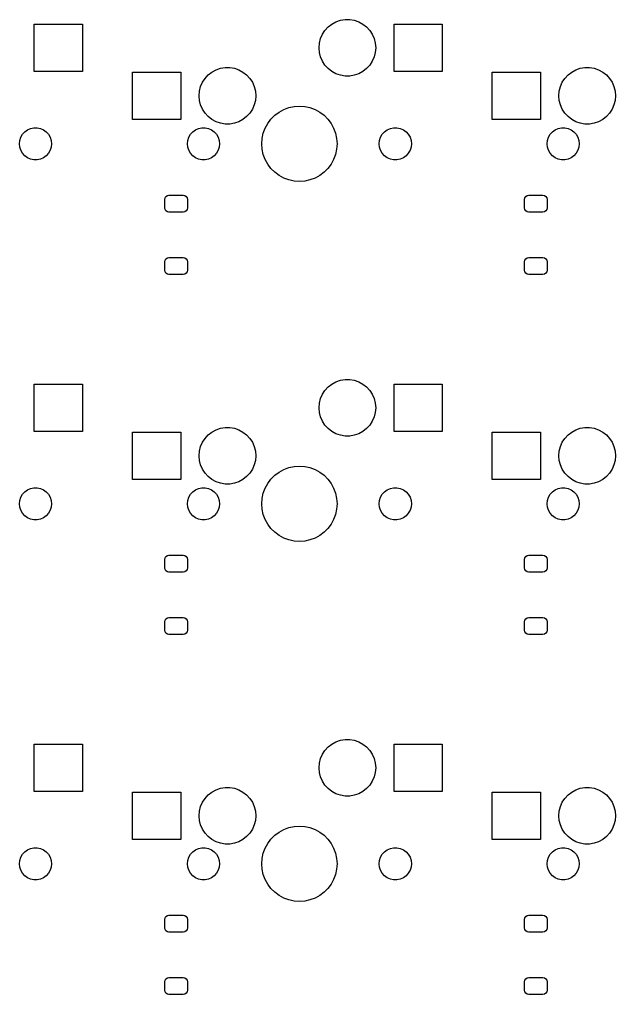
# Model space of a CAD drawing. Extents: x 30 to 256, y -134 to -28.
# Drawn here: x 129.2 to 160.8, y -79.5 to -28 of the extents above; entities that cross this region are included whole.
import ezdxf

# ---------------------------------------------------------------- set-up
doc = ezdxf.new("R2010")
doc.units = 0
doc.layers.add('BLACK', color=7, linetype='CONTINUOUS')

msp = doc.modelspace()

# ---------------------------------------------------------------- linework, layer by layer
at = {"layer": 'BLACK', "linetype": 'CONTINUOUS'}
for p, q in [((130.028, -30.695), (130.028, -28.195)), ((130.028, -28.195), (132.577, -28.195)), ((132.577, -28.195), (132.577, -30.695)), ((145.419, -28.5237), (145.587, -28.3414)), ((145.587, -28.3414), (145.782, -28.1892)), ((145.782, -28.1892), (146, -28.0713)), ((146, -28.0713), (146.234, -27.9909)), ((146.234, -27.9909), (146.479, -27.9501)), ((146.479, -27.9501), (146.726, -27.9501)), ((146.726, -27.9501), (146.971, -27.9909)), ((146.971, -27.9909), (147.205, -28.0713)), ((147.205, -28.0713), (147.423, -28.1892)), ((147.423, -28.1892), (147.618, -28.3414)), ((147.618, -28.3414), (147.786, -28.5237)), ((149.077, -30.695), (149.077, -28.195)), ((149.077, -28.195), (151.627, -28.195)), ((151.627, -28.195), (151.627, -30.695)), ((145.184, -28.958), (145.283, -28.7311)), ((145.283, -28.7311), (145.419, -28.5237)), ((147.786, -28.5237), (147.922, -28.7311)), ((147.922, -28.7311), (148.021, -28.958)), ((145.102, -29.445), (145.123, -29.1981)), ((145.123, -29.1981), (145.184, -28.958)), ((148.021, -28.958), (148.082, -29.1981)), ((148.082, -29.1981), (148.102, -29.445)), ((145.123, -29.6919), (145.102, -29.445)), ((145.184, -29.932), (145.123, -29.6919)), ((148.082, -29.6919), (148.021, -29.932)), ((148.102, -29.445), (148.082, -29.6919)), ((145.283, -30.1589), (145.184, -29.932)), ((145.419, -30.3663), (145.283, -30.1589)), ((145.587, -30.5486), (145.419, -30.3663)), ((147.786, -30.3663), (147.618, -30.5486)), ((147.922, -30.1589), (147.786, -30.3663)), ((148.021, -29.932), (147.922, -30.1589)), ((132.577, -30.695), (130.028, -30.695)), ((135.227, -33.235), (135.227, -30.735)), ((135.227, -30.735), (137.778, -30.735)), ((137.778, -30.735), (137.778, -33.235)), ((139.069, -31.0637), (139.237, -30.8814)), ((139.237, -30.8814), (139.432, -30.7292)), ((139.432, -30.7292), (139.65, -30.6113)), ((139.65, -30.6113), (139.884, -30.5309)), ((139.884, -30.5309), (140.129, -30.4901)), ((140.129, -30.4901), (140.376, -30.4901)), ((140.376, -30.4901), (140.621, -30.5309)), ((140.621, -30.5309), (140.855, -30.6113)), ((140.855, -30.6113), (141.073, -30.7292)), ((141.073, -30.7292), (141.268, -30.8814)), ((141.268, -30.8814), (141.436, -31.0637)), ((145.782, -30.7007), (145.587, -30.5486)), ((146, -30.8187), (145.782, -30.7007)), ((146.234, -30.8991), (146, -30.8187)), ((146.479, -30.9399), (146.234, -30.8991)), ((146.726, -30.9399), (146.479, -30.9399)), ((146.971, -30.8991), (146.726, -30.9399)), ((147.205, -30.8187), (146.971, -30.8991)), ((147.423, -30.7007), (147.205, -30.8187)), ((147.618, -30.5486), (147.423, -30.7007)), ((151.627, -30.695), (149.077, -30.695)), ((154.278, -33.235), (154.278, -30.735)), ((154.278, -30.735), (156.827, -30.735)), ((156.827, -30.735), (156.827, -33.235)), ((158.119, -31.0637), (158.287, -30.8814)), ((158.287, -30.8814), (158.482, -30.7292)), ((158.482, -30.7292), (158.7, -30.6113)), ((158.7, -30.6113), (158.934, -30.5309)), ((158.934, -30.5309), (159.179, -30.4901)), ((159.179, -30.4901), (159.426, -30.4901)), ((159.426, -30.4901), (159.671, -30.5309)), ((159.671, -30.5309), (159.905, -30.6113)), ((159.905, -30.6113), (160.123, -30.7292)), ((160.123, -30.7292), (160.318, -30.8814)), ((160.318, -30.8814), (160.486, -31.0637)), ((138.834, -31.498), (138.933, -31.2711)), ((138.933, -31.2711), (139.069, -31.0637)), ((141.436, -31.0637), (141.572, -31.2711)), ((141.572, -31.2711), (141.671, -31.498)), ((157.884, -31.498), (157.983, -31.2711)), ((157.983, -31.2711), (158.119, -31.0637)), ((160.486, -31.0637), (160.622, -31.2711)), ((160.622, -31.2711), (160.721, -31.498)), ((138.752, -31.985), (138.773, -31.7381)), ((138.773, -32.2319), (138.752, -31.985)), ((138.773, -31.7381), (138.834, -31.498)), ((141.671, -31.498), (141.732, -31.7381)), ((141.732, -31.7381), (141.752, -31.985)), ((141.752, -31.985), (141.732, -32.2319)), ((157.802, -31.985), (157.823, -31.7381)), ((157.823, -32.2319), (157.802, -31.985)), ((157.823, -31.7381), (157.884, -31.498)), ((160.721, -31.498), (160.782, -31.7381)), ((160.782, -31.7381), (160.802, -31.985)), ((160.802, -31.985), (160.782, -32.2319)), ((138.834, -32.472), (138.773, -32.2319)), ((138.933, -32.6989), (138.834, -32.472)), ((141.671, -32.472), (141.572, -32.6989)), ((141.732, -32.2319), (141.671, -32.472)), ((157.884, -32.472), (157.823, -32.2319)), ((157.983, -32.6989), (157.884, -32.472)), ((160.721, -32.472), (160.622, -32.6989)), ((160.782, -32.2319), (160.721, -32.472)), ((139.069, -32.9063), (138.933, -32.6989)), ((139.237, -33.0886), (139.069, -32.9063)), ((141.436, -32.9063), (141.268, -33.0886)), ((141.572, -32.6989), (141.436, -32.9063)), ((142.556, -33.2193), (142.757, -33.0181)), ((142.757, -33.0181), (142.985, -32.8476)), ((142.985, -32.8476), (143.234, -32.7113)), ((143.234, -32.7113), (143.501, -32.6119)), ((143.501, -32.6119), (143.779, -32.5514)), ((143.779, -32.5514), (144.062, -32.5311)), ((144.062, -32.5311), (144.346, -32.5514)), ((144.346, -32.5514), (144.624, -32.6119)), ((144.624, -32.6119), (144.891, -32.7113)), ((144.891, -32.7113), (145.14, -32.8476)), ((145.14, -32.8476), (145.368, -33.0181)), ((145.368, -33.0181), (145.569, -33.2193)), ((158.119, -32.9063), (157.983, -32.6989)), ((158.287, -33.0886), (158.119, -32.9063)), ((160.486, -32.9063), (160.318, -33.0886)), ((160.622, -32.6989), (160.486, -32.9063)), ((137.778, -33.235), (135.227, -33.235)), ((139.432, -33.2407), (139.237, -33.0886)), ((139.65, -33.3587), (139.432, -33.2407)), ((139.884, -33.4391), (139.65, -33.3587)), ((140.129, -33.4799), (139.884, -33.4391)), ((140.376, -33.4799), (140.129, -33.4799)), ((140.621, -33.4391), (140.376, -33.4799)), ((140.855, -33.3587), (140.621, -33.4391)), ((141.073, -33.2407), (140.855, -33.3587)), ((141.268, -33.0886), (141.073, -33.2407)), ((142.249, -33.6967), (142.385, -33.447)), ((142.385, -33.447), (142.556, -33.2193)), ((145.569, -33.2193), (145.74, -33.447)), ((145.74, -33.447), (145.876, -33.6967)), ((156.827, -33.235), (154.278, -33.235)), ((158.482, -33.2407), (158.287, -33.0886)), ((158.7, -33.3587), (158.482, -33.2407)), ((158.934, -33.4391), (158.7, -33.3587)), ((159.179, -33.4799), (158.934, -33.4391)), ((159.426, -33.4799), (159.179, -33.4799)), ((159.671, -33.4391), (159.426, -33.4799)), ((159.905, -33.3587), (159.671, -33.4391)), ((160.123, -33.2407), (159.905, -33.3587)), ((160.318, -33.0886), (160.123, -33.2407)), ((129.315, -34.1789), (129.404, -34.0249)), ((129.404, -34.0249), (129.523, -33.8927)), ((129.523, -33.8927), (129.667, -33.7881)), ((129.667, -33.7881), (129.83, -33.7157)), ((129.83, -33.7157), (130.004, -33.6788)), ((130.004, -33.6788), (130.181, -33.6788)), ((130.181, -33.6788), (130.355, -33.7157)), ((130.355, -33.7157), (130.518, -33.7881)), ((130.518, -33.7881), (130.662, -33.8927)), ((130.662, -33.8927), (130.781, -34.0249)), ((130.781, -34.0249), (130.87, -34.1789)), ((138.205, -34.1789), (138.294, -34.0249)), ((138.294, -34.0249), (138.413, -33.8927)), ((138.413, -33.8927), (138.557, -33.7881)), ((138.557, -33.7881), (138.72, -33.7157)), ((138.72, -33.7157), (138.894, -33.6788)), ((138.894, -33.6788), (139.071, -33.6788)), ((139.071, -33.6788), (139.245, -33.7157)), ((139.245, -33.7157), (139.408, -33.7881)), ((139.408, -33.7881), (139.552, -33.8927)), ((139.552, -33.8927), (139.671, -34.0249)), ((139.671, -34.0249), (139.76, -34.1789)), ((142.089, -34.2412), (142.149, -33.9633)), ((142.149, -33.9633), (142.249, -33.6967)), ((145.876, -33.6967), (145.976, -33.9633)), ((145.976, -33.9633), (146.036, -34.2412)), ((148.365, -34.1789), (148.454, -34.0249)), ((148.454, -34.0249), (148.573, -33.8927)), ((148.573, -33.8927), (148.717, -33.7881)), ((148.717, -33.7881), (148.88, -33.7157)), ((148.88, -33.7157), (149.054, -33.6788)), ((149.054, -33.6788), (149.231, -33.6788)), ((149.231, -33.6788), (149.405, -33.7157)), ((149.405, -33.7157), (149.568, -33.7881)), ((149.568, -33.7881), (149.712, -33.8927)), ((149.712, -33.8927), (149.831, -34.0249)), ((149.831, -34.0249), (149.92, -34.1789)), ((157.255, -34.1789), (157.344, -34.0249)), ((157.344, -34.0249), (157.463, -33.8927)), ((157.463, -33.8927), (157.607, -33.7881)), ((157.607, -33.7881), (157.77, -33.7157)), ((157.77, -33.7157), (157.944, -33.6788)), ((157.944, -33.6788), (158.121, -33.6788)), ((158.121, -33.6788), (158.295, -33.7157)), ((158.295, -33.7157), (158.458, -33.7881)), ((158.458, -33.7881), (158.602, -33.8927)), ((158.602, -33.8927), (158.721, -34.0249)), ((158.721, -34.0249), (158.81, -34.1789)), ((129.242, -34.525), (129.26, -34.3481)), ((129.26, -34.7019), (129.242, -34.525)), ((129.26, -34.3481), (129.315, -34.1789)), ((130.87, -34.1789), (130.925, -34.3481)), ((130.925, -34.3481), (130.943, -34.525)), ((130.943, -34.525), (130.925, -34.7019)), ((138.132, -34.525), (138.15, -34.3481)), ((138.15, -34.7019), (138.132, -34.525)), ((138.15, -34.3481), (138.205, -34.1789)), ((139.76, -34.1789), (139.815, -34.3481)), ((139.815, -34.3481), (139.833, -34.525)), ((139.833, -34.525), (139.815, -34.7019)), ((142.069, -34.525), (142.089, -34.2412)), ((142.089, -34.8088), (142.069, -34.525)), ((146.036, -34.2412), (146.056, -34.525)), ((146.056, -34.525), (146.036, -34.8088)), ((148.292, -34.525), (148.31, -34.3481)), ((148.31, -34.7019), (148.292, -34.525)), ((148.31, -34.3481), (148.365, -34.1789)), ((149.92, -34.1789), (149.975, -34.3481)), ((149.975, -34.3481), (149.993, -34.525)), ((149.993, -34.525), (149.975, -34.7019)), ((157.182, -34.525), (157.2, -34.3481)), ((157.2, -34.7019), (157.182, -34.525)), ((157.2, -34.3481), (157.255, -34.1789)), ((158.81, -34.1789), (158.865, -34.3481)), ((158.865, -34.3481), (158.883, -34.525)), ((158.883, -34.525), (158.865, -34.7019)), ((129.315, -34.8711), (129.26, -34.7019)), ((129.404, -35.0251), (129.315, -34.8711)), ((129.523, -35.1573), (129.404, -35.0251)), ((130.781, -35.0251), (130.662, -35.1573)), ((130.87, -34.8711), (130.781, -35.0251)), ((130.925, -34.7019), (130.87, -34.8711)), ((138.205, -34.8711), (138.15, -34.7019)), ((138.294, -35.0251), (138.205, -34.8711)), ((138.413, -35.1573), (138.294, -35.0251)), ((139.671, -35.0251), (139.552, -35.1573)), ((139.76, -34.8711), (139.671, -35.0251)), ((139.815, -34.7019), (139.76, -34.8711)), ((142.149, -35.0867), (142.089, -34.8088)), ((146.036, -34.8088), (145.976, -35.0867)), ((148.365, -34.8711), (148.31, -34.7019)), ((148.454, -35.0251), (148.365, -34.8711)), ((148.573, -35.1573), (148.454, -35.0251)), ((149.831, -35.0251), (149.712, -35.1573)), ((149.92, -34.8711), (149.831, -35.0251)), ((149.975, -34.7019), (149.92, -34.8711)), ((157.255, -34.8711), (157.2, -34.7019)), ((157.344, -35.0251), (157.255, -34.8711)), ((157.463, -35.1573), (157.344, -35.0251)), ((158.721, -35.0251), (158.602, -35.1573)), ((158.81, -34.8711), (158.721, -35.0251)), ((158.865, -34.7019), (158.81, -34.8711)), ((129.667, -35.2619), (129.523, -35.1573)), ((129.83, -35.3343), (129.667, -35.2619)), ((130.004, -35.3712), (129.83, -35.3343)), ((130.181, -35.3712), (130.004, -35.3712)), ((130.355, -35.3343), (130.181, -35.3712)), ((130.518, -35.2619), (130.355, -35.3343)), ((130.662, -35.1573), (130.518, -35.2619)), ((138.557, -35.2619), (138.413, -35.1573)), ((138.72, -35.3343), (138.557, -35.2619)), ((138.894, -35.3712), (138.72, -35.3343)), ((139.071, -35.3712), (138.894, -35.3712)), ((139.245, -35.3343), (139.071, -35.3712)), ((139.408, -35.2619), (139.245, -35.3343)), ((139.552, -35.1573), (139.408, -35.2619)), ((142.249, -35.3533), (142.149, -35.0867)), ((142.385, -35.603), (142.249, -35.3533)), ((145.876, -35.3533), (145.74, -35.603)), ((145.976, -35.0867), (145.876, -35.3533)), ((148.717, -35.2619), (148.573, -35.1573)), ((148.88, -35.3343), (148.717, -35.2619)), ((149.054, -35.3712), (148.88, -35.3343)), ((149.231, -35.3712), (149.054, -35.3712)), ((149.405, -35.3343), (149.231, -35.3712)), ((149.568, -35.2619), (149.405, -35.3343)), ((149.712, -35.1573), (149.568, -35.2619)), ((157.607, -35.2619), (157.463, -35.1573)), ((157.77, -35.3343), (157.607, -35.2619)), ((157.944, -35.3712), (157.77, -35.3343)), ((158.121, -35.3712), (157.944, -35.3712)), ((158.295, -35.3343), (158.121, -35.3712)), ((158.458, -35.2619), (158.295, -35.3343)), ((158.602, -35.1573), (158.458, -35.2619)), ((142.556, -35.8307), (142.385, -35.603)), ((142.757, -36.0319), (142.556, -35.8307)), ((142.985, -36.2024), (142.757, -36.0319)), ((145.368, -36.0319), (145.14, -36.2024)), ((145.569, -35.8307), (145.368, -36.0319)), ((145.74, -35.603), (145.569, -35.8307)), ((143.234, -36.3387), (142.985, -36.2024)), ((143.501, -36.4381), (143.234, -36.3387)), ((143.779, -36.4986), (143.501, -36.4381)), ((144.062, -36.5189), (143.779, -36.4986)), ((144.346, -36.4986), (144.062, -36.5189)), ((144.624, -36.4381), (144.346, -36.4986)), ((144.891, -36.3387), (144.624, -36.4381)), ((145.14, -36.2024), (144.891, -36.3387)), ((136.933, -37.4675), (136.95, -37.3814)), ((136.933, -37.9175), (136.933, -37.4675)), ((136.95, -37.3814), (136.998, -37.3084)), ((136.998, -37.3084), (137.071, -37.2596)), ((137.071, -37.2596), (137.157, -37.2425)), ((137.157, -37.2425), (137.907, -37.2425)), ((137.907, -37.2425), (137.994, -37.2596)), ((137.994, -37.2596), (138.067, -37.3084)), ((138.067, -37.3084), (138.115, -37.3814)), ((138.115, -37.3814), (138.132, -37.4675)), ((138.132, -37.4675), (138.132, -37.9175)), ((155.982, -37.4675), (156, -37.3814)), ((155.982, -37.9175), (155.982, -37.4675)), ((156, -37.3814), (156.048, -37.3084)), ((156.048, -37.3084), (156.121, -37.2596)), ((156.121, -37.2596), (156.207, -37.2425)), ((156.207, -37.2425), (156.957, -37.2425)), ((156.957, -37.2425), (157.044, -37.2596)), ((157.044, -37.2596), (157.117, -37.3084)), ((157.117, -37.3084), (157.165, -37.3814)), ((157.165, -37.3814), (157.183, -37.4675)), ((157.183, -37.4675), (157.183, -37.9175)), ((136.95, -38.0036), (136.933, -37.9175)), ((136.998, -38.0766), (136.95, -38.0036)), ((137.071, -38.1254), (136.998, -38.0766)), ((137.157, -38.1425), (137.071, -38.1254)), ((137.907, -38.1425), (137.157, -38.1425)), ((137.994, -38.1254), (137.907, -38.1425)), ((138.067, -38.0766), (137.994, -38.1254)), ((138.115, -38.0036), (138.067, -38.0766)), ((138.132, -37.9175), (138.115, -38.0036)), ((156, -38.0036), (155.982, -37.9175)), ((156.048, -38.0766), (156, -38.0036)), ((156.121, -38.1254), (156.048, -38.0766)), ((156.207, -38.1425), (156.121, -38.1254)), ((156.957, -38.1425), (156.207, -38.1425)), ((157.044, -38.1254), (156.957, -38.1425)), ((157.117, -38.0766), (157.044, -38.1254)), ((157.165, -38.0036), (157.117, -38.0766)), ((157.183, -37.9175), (157.165, -38.0036)), ((136.933, -40.7675), (136.95, -40.6814)), ((136.95, -40.6814), (136.998, -40.6084)), ((136.998, -40.6084), (137.071, -40.5596)), ((137.071, -40.5596), (137.157, -40.5425)), ((137.157, -40.5425), (137.907, -40.5425)), ((137.907, -40.5425), (137.994, -40.5596)), ((137.994, -40.5596), (138.067, -40.6084)), ((138.067, -40.6084), (138.115, -40.6814)), ((138.115, -40.6814), (138.132, -40.7675)), ((155.982, -40.7675), (156, -40.6814)), ((156, -40.6814), (156.048, -40.6084)), ((156.048, -40.6084), (156.121, -40.5596)), ((156.121, -40.5596), (156.207, -40.5425)), ((156.207, -40.5425), (156.957, -40.5425)), ((156.957, -40.5425), (157.044, -40.5596)), ((157.044, -40.5596), (157.117, -40.6084)), ((157.117, -40.6084), (157.165, -40.6814)), ((157.165, -40.6814), (157.183, -40.7675)), ((136.933, -41.2175), (136.933, -40.7675)), ((136.95, -41.3036), (136.933, -41.2175)), ((138.132, -41.2175), (138.115, -41.3036)), ((138.132, -40.7675), (138.132, -41.2175)), ((155.982, -41.2175), (155.982, -40.7675)), ((156, -41.3036), (155.982, -41.2175)), ((157.183, -41.2175), (157.165, -41.3036)), ((157.183, -40.7675), (157.183, -41.2175)), ((136.998, -41.3766), (136.95, -41.3036)), ((137.071, -41.4254), (136.998, -41.3766)), ((137.157, -41.4425), (137.071, -41.4254)), ((137.907, -41.4425), (137.157, -41.4425)), ((137.994, -41.4254), (137.907, -41.4425)), ((138.067, -41.3766), (137.994, -41.4254)), ((138.115, -41.3036), (138.067, -41.3766)), ((156.048, -41.3766), (156, -41.3036)), ((156.121, -41.4254), (156.048, -41.3766)), ((156.207, -41.4425), (156.121, -41.4254)), ((156.957, -41.4425), (156.207, -41.4425)), ((157.044, -41.4254), (156.957, -41.4425)), ((157.117, -41.3766), (157.044, -41.4254)), ((157.165, -41.3036), (157.117, -41.3766)), ((130.028, -49.745), (130.028, -47.245)), ((130.028, -47.245), (132.577, -47.245)), ((132.577, -47.245), (132.577, -49.745)), ((145.419, -47.5737), (145.587, -47.3914)), ((145.587, -47.3914), (145.782, -47.2392)), ((145.782, -47.2392), (146, -47.1213)), ((146, -47.1213), (146.234, -47.0409)), ((146.234, -47.0409), (146.479, -47.0001)), ((146.479, -47.0001), (146.726, -47.0001)), ((146.726, -47.0001), (146.971, -47.0409)), ((146.971, -47.0409), (147.205, -47.1213)), ((147.205, -47.1213), (147.423, -47.2392)), ((147.423, -47.2392), (147.618, -47.3914)), ((147.618, -47.3914), (147.786, -47.5737)), ((149.077, -49.745), (149.077, -47.245)), ((149.077, -47.245), (151.627, -47.245)), ((151.627, -47.245), (151.627, -49.745)), ((145.184, -48.008), (145.283, -47.7811)), ((145.283, -47.7811), (145.419, -47.5737)), ((147.786, -47.5737), (147.922, -47.7811)), ((147.922, -47.7811), (148.021, -48.008)), ((145.102, -48.495), (145.123, -48.2481)), ((145.123, -48.7419), (145.102, -48.495)), ((145.123, -48.2481), (145.184, -48.008)), ((148.021, -48.008), (148.082, -48.2481)), ((148.082, -48.2481), (148.102, -48.495)), ((148.102, -48.495), (148.082, -48.7419)), ((145.184, -48.982), (145.123, -48.7419)), ((145.283, -49.2089), (145.184, -48.982)), ((148.021, -48.982), (147.922, -49.2089)), ((148.082, -48.7419), (148.021, -48.982)), ((145.419, -49.4163), (145.283, -49.2089)), ((145.587, -49.5986), (145.419, -49.4163)), ((147.786, -49.4163), (147.618, -49.5986)), ((147.922, -49.2089), (147.786, -49.4163)), ((132.577, -49.745), (130.028, -49.745)), ((135.227, -52.285), (135.227, -49.785)), ((135.227, -49.785), (137.778, -49.785)), ((137.778, -49.785), (137.778, -52.285)), ((139.069, -50.1137), (139.237, -49.9314)), ((139.237, -49.9314), (139.432, -49.7792)), ((139.432, -49.7792), (139.65, -49.6613)), ((139.65, -49.6613), (139.884, -49.5809)), ((139.884, -49.5809), (140.129, -49.5401)), ((140.129, -49.5401), (140.376, -49.5401)), ((140.376, -49.5401), (140.621, -49.5809)), ((140.621, -49.5809), (140.855, -49.6613)), ((140.855, -49.6613), (141.073, -49.7792)), ((141.073, -49.7792), (141.268, -49.9314)), ((141.268, -49.9314), (141.436, -50.1137)), ((145.782, -49.7507), (145.587, -49.5986)), ((146, -49.8687), (145.782, -49.7507)), ((146.234, -49.9491), (146, -49.8687)), ((146.479, -49.9899), (146.234, -49.9491)), ((146.726, -49.9899), (146.479, -49.9899)), ((146.971, -49.9491), (146.726, -49.9899)), ((147.205, -49.8687), (146.971, -49.9491)), ((147.423, -49.7507), (147.205, -49.8687)), ((147.618, -49.5986), (147.423, -49.7507)), ((151.627, -49.745), (149.077, -49.745)), ((154.278, -52.285), (154.278, -49.785)), ((154.278, -49.785), (156.827, -49.785)), ((156.827, -49.785), (156.827, -52.285)), ((158.119, -50.1137), (158.287, -49.9314)), ((158.287, -49.9314), (158.482, -49.7792)), ((158.482, -49.7792), (158.7, -49.6613)), ((158.7, -49.6613), (158.934, -49.5809)), ((158.934, -49.5809), (159.179, -49.5401)), ((159.179, -49.5401), (159.426, -49.5401)), ((159.426, -49.5401), (159.671, -49.5809)), ((159.671, -49.5809), (159.905, -49.6613)), ((159.905, -49.6613), (160.123, -49.7792)), ((160.123, -49.7792), (160.318, -49.9314)), ((160.318, -49.9314), (160.486, -50.1137)), ((138.773, -50.7881), (138.834, -50.548)), ((138.834, -50.548), (138.933, -50.3211)), ((138.933, -50.3211), (139.069, -50.1137)), ((141.436, -50.1137), (141.572, -50.3211)), ((141.572, -50.3211), (141.671, -50.548)), ((141.671, -50.548), (141.732, -50.7881)), ((157.823, -50.7881), (157.884, -50.548)), ((157.884, -50.548), (157.983, -50.3211)), ((157.983, -50.3211), (158.119, -50.1137)), ((160.486, -50.1137), (160.622, -50.3211)), ((160.622, -50.3211), (160.721, -50.548)), ((160.721, -50.548), (160.782, -50.7881)), ((138.752, -51.035), (138.773, -50.7881)), ((138.773, -51.2819), (138.752, -51.035)), ((141.732, -50.7881), (141.752, -51.035)), ((141.752, -51.035), (141.732, -51.2819)), ((157.802, -51.035), (157.823, -50.7881)), ((157.823, -51.2819), (157.802, -51.035)), ((160.782, -50.7881), (160.802, -51.035)), ((160.802, -51.035), (160.782, -51.2819)), ((138.834, -51.522), (138.773, -51.2819)), ((138.933, -51.7489), (138.834, -51.522)), ((141.671, -51.522), (141.572, -51.7489)), ((141.732, -51.2819), (141.671, -51.522)), ((143.779, -51.6014), (144.062, -51.5811)), ((144.062, -51.5811), (144.346, -51.6014)), ((157.884, -51.522), (157.823, -51.2819)), ((157.983, -51.7489), (157.884, -51.522)), ((160.721, -51.522), (160.622, -51.7489)), ((160.782, -51.2819), (160.721, -51.522)), ((139.069, -51.9563), (138.933, -51.7489)), ((139.237, -52.1386), (139.069, -51.9563)), ((141.436, -51.9563), (141.268, -52.1386)), ((141.572, -51.7489), (141.436, -51.9563)), ((142.556, -52.2693), (142.757, -52.0681)), ((142.757, -52.0681), (142.985, -51.8976)), ((142.985, -51.8976), (143.234, -51.7613)), ((143.234, -51.7613), (143.501, -51.6619)), ((143.501, -51.6619), (143.779, -51.6014)), ((144.346, -51.6014), (144.624, -51.6619)), ((144.624, -51.6619), (144.891, -51.7613)), ((144.891, -51.7613), (145.14, -51.8976)), ((145.14, -51.8976), (145.368, -52.0681)), ((145.368, -52.0681), (145.569, -52.2693)), ((158.119, -51.9563), (157.983, -51.7489)), ((158.287, -52.1386), (158.119, -51.9563)), ((160.486, -51.9563), (160.318, -52.1386)), ((160.622, -51.7489), (160.486, -51.9563)), ((137.778, -52.285), (135.227, -52.285)), ((139.432, -52.2907), (139.237, -52.1386)), ((139.65, -52.4087), (139.432, -52.2907)), ((139.884, -52.4891), (139.65, -52.4087)), ((140.129, -52.5299), (139.884, -52.4891)), ((140.376, -52.5299), (140.129, -52.5299)), ((140.621, -52.4891), (140.376, -52.5299)), ((140.855, -52.4087), (140.621, -52.4891)), ((141.073, -52.2907), (140.855, -52.4087)), ((141.268, -52.1386), (141.073, -52.2907)), ((142.249, -52.7467), (142.385, -52.497)), ((142.385, -52.497), (142.556, -52.2693)), ((145.569, -52.2693), (145.74, -52.497)), ((145.74, -52.497), (145.876, -52.7467)), ((156.827, -52.285), (154.278, -52.285)), ((158.482, -52.2907), (158.287, -52.1386)), ((158.7, -52.4087), (158.482, -52.2907)), ((158.934, -52.4891), (158.7, -52.4087)), ((159.179, -52.5299), (158.934, -52.4891)), ((159.426, -52.5299), (159.179, -52.5299)), ((159.671, -52.4891), (159.426, -52.5299)), ((159.905, -52.4087), (159.671, -52.4891)), ((160.123, -52.2907), (159.905, -52.4087)), ((160.318, -52.1386), (160.123, -52.2907)), ((129.315, -53.2289), (129.404, -53.0749)), ((129.404, -53.0749), (129.523, -52.9427)), ((129.523, -52.9427), (129.667, -52.8381)), ((129.667, -52.8381), (129.83, -52.7657)), ((129.83, -52.7657), (130.004, -52.7288)), ((130.004, -52.7288), (130.181, -52.7288)), ((130.181, -52.7288), (130.355, -52.7657)), ((130.355, -52.7657), (130.518, -52.8381)), ((130.518, -52.8381), (130.662, -52.9427)), ((130.662, -52.9427), (130.781, -53.0749)), ((130.781, -53.0749), (130.87, -53.2289)), ((138.205, -53.2289), (138.294, -53.0749)), ((138.294, -53.0749), (138.413, -52.9427)), ((138.413, -52.9427), (138.557, -52.8381)), ((138.557, -52.8381), (138.72, -52.7657)), ((138.72, -52.7657), (138.894, -52.7288)), ((138.894, -52.7288), (139.071, -52.7288)), ((139.071, -52.7288), (139.245, -52.7657)), ((139.245, -52.7657), (139.408, -52.8381)), ((139.408, -52.8381), (139.552, -52.9427)), ((139.552, -52.9427), (139.671, -53.0749)), ((139.671, -53.0749), (139.76, -53.2289)), ((142.089, -53.2912), (142.149, -53.0133)), ((142.149, -53.0133), (142.249, -52.7467)), ((145.876, -52.7467), (145.976, -53.0133)), ((145.976, -53.0133), (146.036, -53.2912)), ((148.365, -53.2289), (148.454, -53.0749)), ((148.454, -53.0749), (148.573, -52.9427)), ((148.573, -52.9427), (148.717, -52.8381)), ((148.717, -52.8381), (148.88, -52.7657)), ((148.88, -52.7657), (149.054, -52.7288)), ((149.054, -52.7288), (149.231, -52.7288)), ((149.231, -52.7288), (149.405, -52.7657)), ((149.405, -52.7657), (149.568, -52.8381)), ((149.568, -52.8381), (149.712, -52.9427)), ((149.712, -52.9427), (149.831, -53.0749)), ((149.831, -53.0749), (149.92, -53.2289)), ((157.255, -53.2289), (157.344, -53.0749)), ((157.344, -53.0749), (157.463, -52.9427)), ((157.463, -52.9427), (157.607, -52.8381)), ((157.607, -52.8381), (157.77, -52.7657)), ((157.77, -52.7657), (157.944, -52.7288)), ((157.944, -52.7288), (158.121, -52.7288)), ((158.121, -52.7288), (158.295, -52.7657)), ((158.295, -52.7657), (158.458, -52.8381)), ((158.458, -52.8381), (158.602, -52.9427)), ((158.602, -52.9427), (158.721, -53.0749)), ((158.721, -53.0749), (158.81, -53.2289)), ((129.242, -53.575), (129.26, -53.3981)), ((129.26, -53.7519), (129.242, -53.575)), ((129.26, -53.3981), (129.315, -53.2289)), ((130.87, -53.2289), (130.925, -53.3981)), ((130.925, -53.3981), (130.943, -53.575)), ((130.943, -53.575), (130.925, -53.7519)), ((138.132, -53.575), (138.15, -53.3981)), ((138.15, -53.7519), (138.132, -53.575)), ((138.15, -53.3981), (138.205, -53.2289)), ((139.76, -53.2289), (139.815, -53.3981)), ((139.815, -53.3981), (139.833, -53.575)), ((139.833, -53.575), (139.815, -53.7519)), ((142.069, -53.575), (142.089, -53.2912)), ((142.089, -53.8588), (142.069, -53.575)), ((146.036, -53.2912), (146.056, -53.575)), ((146.056, -53.575), (146.036, -53.8588)), ((148.292, -53.575), (148.31, -53.3981)), ((148.31, -53.7519), (148.292, -53.575)), ((148.31, -53.3981), (148.365, -53.2289)), ((149.92, -53.2289), (149.975, -53.3981)), ((149.975, -53.3981), (149.993, -53.575)), ((149.993, -53.575), (149.975, -53.7519)), ((157.182, -53.575), (157.2, -53.3981)), ((157.2, -53.7519), (157.182, -53.575)), ((157.2, -53.3981), (157.255, -53.2289)), ((158.81, -53.2289), (158.865, -53.3981)), ((158.865, -53.3981), (158.883, -53.575)), ((158.883, -53.575), (158.865, -53.7519)), ((129.315, -53.9211), (129.26, -53.7519)), ((129.404, -54.0751), (129.315, -53.9211)), ((129.523, -54.2073), (129.404, -54.0751)), ((130.781, -54.0751), (130.662, -54.2073)), ((130.87, -53.9211), (130.781, -54.0751)), ((130.925, -53.7519), (130.87, -53.9211)), ((138.205, -53.9211), (138.15, -53.7519)), ((138.294, -54.0751), (138.205, -53.9211)), ((138.413, -54.2073), (138.294, -54.0751)), ((139.671, -54.0751), (139.552, -54.2073)), ((139.76, -53.9211), (139.671, -54.0751)), ((139.815, -53.7519), (139.76, -53.9211)), ((142.149, -54.1367), (142.089, -53.8588)), ((142.249, -54.4033), (142.149, -54.1367)), ((145.976, -54.1367), (145.876, -54.4033)), ((146.036, -53.8588), (145.976, -54.1367)), ((148.365, -53.9211), (148.31, -53.7519)), ((148.454, -54.0751), (148.365, -53.9211)), ((148.573, -54.2073), (148.454, -54.0751)), ((149.831, -54.0751), (149.712, -54.2073)), ((149.92, -53.9211), (149.831, -54.0751)), ((149.975, -53.7519), (149.92, -53.9211)), ((157.255, -53.9211), (157.2, -53.7519)), ((157.344, -54.0751), (157.255, -53.9211)), ((157.463, -54.2073), (157.344, -54.0751)), ((158.721, -54.0751), (158.602, -54.2073)), ((158.81, -53.9211), (158.721, -54.0751)), ((158.865, -53.7519), (158.81, -53.9211)), ((129.667, -54.3119), (129.523, -54.2073)), ((129.83, -54.3843), (129.667, -54.3119)), ((130.004, -54.4212), (129.83, -54.3843)), ((130.181, -54.4212), (130.004, -54.4212)), ((130.355, -54.3843), (130.181, -54.4212)), ((130.518, -54.3119), (130.355, -54.3843)), ((130.662, -54.2073), (130.518, -54.3119)), ((138.557, -54.3119), (138.413, -54.2073)), ((138.72, -54.3843), (138.557, -54.3119)), ((138.894, -54.4212), (138.72, -54.3843)), ((139.071, -54.4212), (138.894, -54.4212)), ((139.245, -54.3843), (139.071, -54.4212)), ((139.408, -54.3119), (139.245, -54.3843)), ((139.552, -54.2073), (139.408, -54.3119)), ((142.385, -54.653), (142.249, -54.4033)), ((142.556, -54.8807), (142.385, -54.653)), ((145.74, -54.653), (145.569, -54.8807)), ((145.876, -54.4033), (145.74, -54.653)), ((148.717, -54.3119), (148.573, -54.2073)), ((148.88, -54.3843), (148.717, -54.3119)), ((149.054, -54.4212), (148.88, -54.3843)), ((149.231, -54.4212), (149.054, -54.4212)), ((149.405, -54.3843), (149.231, -54.4212)), ((149.568, -54.3119), (149.405, -54.3843)), ((149.712, -54.2073), (149.568, -54.3119)), ((157.607, -54.3119), (157.463, -54.2073)), ((157.77, -54.3843), (157.607, -54.3119)), ((157.944, -54.4212), (157.77, -54.3843)), ((158.121, -54.4212), (157.944, -54.4212)), ((158.295, -54.3843), (158.121, -54.4212)), ((158.458, -54.3119), (158.295, -54.3843)), ((158.602, -54.2073), (158.458, -54.3119)), ((142.757, -55.0819), (142.556, -54.8807)), ((142.985, -55.2524), (142.757, -55.0819)), ((145.368, -55.0819), (145.14, -55.2524)), ((145.569, -54.8807), (145.368, -55.0819)), ((143.234, -55.3887), (142.985, -55.2524)), ((143.501, -55.4881), (143.234, -55.3887)), ((143.779, -55.5486), (143.501, -55.4881)), ((144.062, -55.5689), (143.779, -55.5486)), ((144.346, -55.5486), (144.062, -55.5689)), ((144.624, -55.4881), (144.346, -55.5486)), ((144.891, -55.3887), (144.624, -55.4881)), ((145.14, -55.2524), (144.891, -55.3887)), ((136.933, -56.5175), (136.95, -56.4314)), ((136.933, -56.9675), (136.933, -56.5175)), ((136.95, -56.4314), (136.998, -56.3584)), ((136.998, -56.3584), (137.071, -56.3096)), ((137.071, -56.3096), (137.157, -56.2925)), ((137.157, -56.2925), (137.907, -56.2925)), ((137.907, -56.2925), (137.994, -56.3096)), ((137.994, -56.3096), (138.067, -56.3584)), ((138.067, -56.3584), (138.115, -56.4314)), ((138.115, -56.4314), (138.132, -56.5175)), ((138.132, -56.5175), (138.132, -56.9675)), ((155.982, -56.5175), (156, -56.4314)), ((155.982, -56.9675), (155.982, -56.5175)), ((156, -56.4314), (156.048, -56.3584)), ((156.048, -56.3584), (156.121, -56.3096)), ((156.121, -56.3096), (156.207, -56.2925)), ((156.207, -56.2925), (156.957, -56.2925)), ((156.957, -56.2925), (157.044, -56.3096)), ((157.044, -56.3096), (157.117, -56.3584)), ((157.117, -56.3584), (157.165, -56.4314)), ((157.165, -56.4314), (157.183, -56.5175)), ((157.183, -56.5175), (157.183, -56.9675)), ((136.95, -57.0536), (136.933, -56.9675)), ((136.998, -57.1266), (136.95, -57.0536)), ((137.071, -57.1754), (136.998, -57.1266)), ((137.157, -57.1925), (137.071, -57.1754)), ((137.907, -57.1925), (137.157, -57.1925)), ((137.994, -57.1754), (137.907, -57.1925)), ((138.067, -57.1266), (137.994, -57.1754)), ((138.115, -57.0536), (138.067, -57.1266)), ((138.132, -56.9675), (138.115, -57.0536)), ((156, -57.0536), (155.982, -56.9675)), ((156.048, -57.1266), (156, -57.0536)), ((156.121, -57.1754), (156.048, -57.1266)), ((156.207, -57.1925), (156.121, -57.1754)), ((156.957, -57.1925), (156.207, -57.1925)), ((157.044, -57.1754), (156.957, -57.1925)), ((157.117, -57.1266), (157.044, -57.1754)), ((157.165, -57.0536), (157.117, -57.1266)), ((157.183, -56.9675), (157.165, -57.0536)), ((136.933, -59.8175), (136.95, -59.7314)), ((136.933, -60.2675), (136.933, -59.8175)), ((136.95, -59.7314), (136.998, -59.6584)), ((136.998, -59.6584), (137.071, -59.6096)), ((137.071, -59.6096), (137.157, -59.5925)), ((137.157, -59.5925), (137.907, -59.5925)), ((137.907, -59.5925), (137.994, -59.6096)), ((137.994, -59.6096), (138.067, -59.6584)), ((138.067, -59.6584), (138.115, -59.7314)), ((138.115, -59.7314), (138.132, -59.8175)), ((138.132, -59.8175), (138.132, -60.2675)), ((155.982, -59.8175), (156, -59.7314)), ((155.982, -60.2675), (155.982, -59.8175)), ((156, -59.7314), (156.048, -59.6584)), ((156.048, -59.6584), (156.121, -59.6096)), ((156.121, -59.6096), (156.207, -59.5925)), ((156.207, -59.5925), (156.957, -59.5925)), ((156.957, -59.5925), (157.044, -59.6096)), ((157.044, -59.6096), (157.117, -59.6584)), ((157.117, -59.6584), (157.165, -59.7314)), ((157.165, -59.7314), (157.183, -59.8175)), ((157.183, -59.8175), (157.183, -60.2675)), ((136.95, -60.3536), (136.933, -60.2675)), ((136.998, -60.4266), (136.95, -60.3536)), ((138.115, -60.3536), (138.067, -60.4266)), ((138.132, -60.2675), (138.115, -60.3536)), ((156, -60.3536), (155.982, -60.2675)), ((156.048, -60.4266), (156, -60.3536)), ((157.165, -60.3536), (157.117, -60.4266)), ((157.183, -60.2675), (157.165, -60.3536)), ((137.071, -60.4754), (136.998, -60.4266)), ((137.157, -60.4925), (137.071, -60.4754)), ((137.907, -60.4925), (137.157, -60.4925)), ((137.994, -60.4754), (137.907, -60.4925)), ((138.067, -60.4266), (137.994, -60.4754)), ((156.121, -60.4754), (156.048, -60.4266)), ((156.207, -60.4925), (156.121, -60.4754)), ((156.957, -60.4925), (156.207, -60.4925)), ((157.044, -60.4754), (156.957, -60.4925)), ((157.117, -60.4266), (157.044, -60.4754)), ((130.028, -68.795), (130.028, -66.295)), ((130.028, -66.295), (132.577, -66.295)), ((132.577, -66.295), (132.577, -68.795)), ((145.419, -66.6237), (145.587, -66.4414)), ((145.587, -66.4414), (145.782, -66.2892)), ((145.782, -66.2892), (146, -66.1713)), ((146, -66.1713), (146.234, -66.0909)), ((146.234, -66.0909), (146.479, -66.0501)), ((146.479, -66.0501), (146.726, -66.0501)), ((146.726, -66.0501), (146.971, -66.0909)), ((146.971, -66.0909), (147.205, -66.1713)), ((147.205, -66.1713), (147.423, -66.2892)), ((147.423, -66.2892), (147.618, -66.4414)), ((147.618, -66.4414), (147.786, -66.6237)), ((149.077, -68.795), (149.077, -66.295)), ((149.077, -66.295), (151.627, -66.295)), ((151.627, -66.295), (151.627, -68.795)), ((145.123, -67.2981), (145.184, -67.058)), ((145.184, -67.058), (145.283, -66.8311)), ((145.283, -66.8311), (145.419, -66.6237)), ((147.786, -66.6237), (147.922, -66.8311)), ((147.922, -66.8311), (148.021, -67.058)), ((148.021, -67.058), (148.082, -67.2981)), ((145.102, -67.545), (145.123, -67.2981)), ((145.123, -67.7919), (145.102, -67.545)), ((148.082, -67.2981), (148.102, -67.545)), ((148.102, -67.545), (148.082, -67.7919)), ((145.184, -68.032), (145.123, -67.7919)), ((145.283, -68.2589), (145.184, -68.032)), ((148.021, -68.032), (147.922, -68.2589)), ((148.082, -67.7919), (148.021, -68.032)), ((139.884, -68.6309), (140.129, -68.5901)), ((140.129, -68.5901), (140.376, -68.5901)), ((140.376, -68.5901), (140.621, -68.6309)), ((145.419, -68.4663), (145.283, -68.2589)), ((145.587, -68.6486), (145.419, -68.4663)), ((147.786, -68.4663), (147.618, -68.6486)), ((147.922, -68.2589), (147.786, -68.4663)), ((158.934, -68.6309), (159.179, -68.5901)), ((159.179, -68.5901), (159.426, -68.5901)), ((159.426, -68.5901), (159.671, -68.6309)), ((132.577, -68.795), (130.028, -68.795)), ((135.227, -71.335), (135.227, -68.835)), ((135.227, -68.835), (137.778, -68.835)), ((137.778, -68.835), (137.778, -71.335)), ((139.069, -69.1637), (139.237, -68.9814)), ((139.237, -68.9814), (139.432, -68.8293)), ((139.432, -68.8293), (139.65, -68.7113)), ((139.65, -68.7113), (139.884, -68.6309)), ((140.621, -68.6309), (140.855, -68.7113)), ((140.855, -68.7113), (141.073, -68.8293)), ((141.073, -68.8293), (141.268, -68.9814)), ((141.268, -68.9814), (141.436, -69.1637)), ((145.782, -68.8007), (145.587, -68.6486)), ((146, -68.9187), (145.782, -68.8007)), ((146.234, -68.9991), (146, -68.9187)), ((146.479, -69.0399), (146.234, -68.9991)), ((146.726, -69.0399), (146.479, -69.0399)), ((146.971, -68.9991), (146.726, -69.0399)), ((147.205, -68.9187), (146.971, -68.9991)), ((147.423, -68.8007), (147.205, -68.9187)), ((147.618, -68.6486), (147.423, -68.8007)), ((151.627, -68.795), (149.077, -68.795)), ((154.278, -71.335), (154.278, -68.835)), ((154.278, -68.835), (156.827, -68.835)), ((156.827, -68.835), (156.827, -71.335)), ((158.119, -69.1637), (158.287, -68.9814)), ((158.287, -68.9814), (158.482, -68.8293)), ((158.482, -68.8293), (158.7, -68.7113)), ((158.7, -68.7113), (158.934, -68.6309)), ((159.671, -68.6309), (159.905, -68.7113)), ((159.905, -68.7113), (160.123, -68.8293)), ((160.123, -68.8293), (160.318, -68.9814)), ((160.318, -68.9814), (160.486, -69.1637)), ((138.773, -69.8381), (138.834, -69.598)), ((138.834, -69.598), (138.933, -69.3711)), ((138.933, -69.3711), (139.069, -69.1637)), ((141.436, -69.1637), (141.572, -69.3711)), ((141.572, -69.3711), (141.671, -69.598)), ((141.671, -69.598), (141.732, -69.8381)), ((157.823, -69.8381), (157.884, -69.598)), ((157.884, -69.598), (157.983, -69.3711)), ((157.983, -69.3711), (158.119, -69.1637)), ((160.486, -69.1637), (160.622, -69.3711)), ((160.622, -69.3711), (160.721, -69.598)), ((160.721, -69.598), (160.782, -69.8381)), ((138.752, -70.085), (138.773, -69.8381)), ((138.773, -70.3319), (138.752, -70.085)), ((141.732, -69.8381), (141.752, -70.085)), ((141.752, -70.085), (141.732, -70.3319)), ((157.802, -70.085), (157.823, -69.8381)), ((157.823, -70.3319), (157.802, -70.085)), ((160.782, -69.8381), (160.802, -70.085)), ((160.802, -70.085), (160.782, -70.3319)), ((138.834, -70.572), (138.773, -70.3319)), ((138.933, -70.7989), (138.834, -70.572)), ((141.671, -70.572), (141.572, -70.7989)), ((141.732, -70.3319), (141.671, -70.572)), ((143.501, -70.7119), (143.779, -70.6514)), ((143.779, -70.6514), (144.062, -70.6311)), ((144.062, -70.6311), (144.346, -70.6514)), ((144.346, -70.6514), (144.624, -70.7119)), ((157.884, -70.572), (157.823, -70.3319)), ((157.983, -70.7989), (157.884, -70.572)), ((160.721, -70.572), (160.622, -70.7989)), ((160.782, -70.3319), (160.721, -70.572)), ((139.069, -71.0063), (138.933, -70.7989)), ((139.237, -71.1886), (139.069, -71.0063)), ((139.432, -71.3407), (139.237, -71.1886)), ((141.268, -71.1886), (141.073, -71.3407)), ((141.436, -71.0063), (141.268, -71.1886)), ((141.572, -70.7989), (141.436, -71.0063)), ((142.556, -71.3193), (142.757, -71.1181)), ((142.757, -71.1181), (142.985, -70.9476)), ((142.985, -70.9476), (143.234, -70.8113)), ((143.234, -70.8113), (143.501, -70.7119)), ((144.624, -70.7119), (144.891, -70.8113)), ((144.891, -70.8113), (145.14, -70.9476)), ((145.14, -70.9476), (145.368, -71.1181)), ((145.368, -71.1181), (145.569, -71.3193)), ((158.119, -71.0063), (157.983, -70.7989)), ((158.287, -71.1886), (158.119, -71.0063)), ((158.482, -71.3407), (158.287, -71.1886)), ((160.318, -71.1886), (160.123, -71.3407)), ((160.486, -71.0063), (160.318, -71.1886)), ((160.622, -70.7989), (160.486, -71.0063)), ((137.778, -71.335), (135.227, -71.335)), ((139.65, -71.4587), (139.432, -71.3407)), ((139.884, -71.5391), (139.65, -71.4587)), ((140.129, -71.5799), (139.884, -71.5391)), ((140.376, -71.5799), (140.129, -71.5799)), ((140.621, -71.5391), (140.376, -71.5799)), ((140.855, -71.4587), (140.621, -71.5391)), ((141.073, -71.3407), (140.855, -71.4587)), ((142.249, -71.7967), (142.385, -71.547)), ((142.385, -71.547), (142.556, -71.3193)), ((145.569, -71.3193), (145.74, -71.547)), ((145.74, -71.547), (145.876, -71.7967)), ((156.827, -71.335), (154.278, -71.335)), ((158.7, -71.4587), (158.482, -71.3407)), ((158.934, -71.5391), (158.7, -71.4587)), ((159.179, -71.5799), (158.934, -71.5391)), ((159.426, -71.5799), (159.179, -71.5799)), ((159.671, -71.5391), (159.426, -71.5799)), ((159.905, -71.4587), (159.671, -71.5391)), ((160.123, -71.3407), (159.905, -71.4587)), ((129.315, -72.2789), (129.404, -72.1249)), ((129.404, -72.1249), (129.523, -71.9927)), ((129.523, -71.9927), (129.667, -71.8881)), ((129.667, -71.8881), (129.83, -71.8157)), ((129.83, -71.8157), (130.004, -71.7788)), ((130.004, -71.7788), (130.181, -71.7788)), ((130.181, -71.7788), (130.355, -71.8157)), ((130.355, -71.8157), (130.518, -71.8881)), ((130.518, -71.8881), (130.662, -71.9927)), ((130.662, -71.9927), (130.781, -72.1249)), ((130.781, -72.1249), (130.87, -72.2789)), ((138.205, -72.2789), (138.294, -72.1249)), ((138.294, -72.1249), (138.413, -71.9927)), ((138.413, -71.9927), (138.557, -71.8881)), ((138.557, -71.8881), (138.72, -71.8157)), ((138.72, -71.8157), (138.894, -71.7788)), ((138.894, -71.7788), (139.071, -71.7788)), ((139.071, -71.7788), (139.245, -71.8157)), ((139.245, -71.8157), (139.408, -71.8881)), ((139.408, -71.8881), (139.552, -71.9927)), ((139.552, -71.9927), (139.671, -72.1249)), ((139.671, -72.1249), (139.76, -72.2789)), ((142.089, -72.3412), (142.149, -72.0633)), ((142.149, -72.0633), (142.249, -71.7967)), ((145.876, -71.7967), (145.976, -72.0633)), ((145.976, -72.0633), (146.036, -72.3412)), ((148.365, -72.2789), (148.454, -72.1249)), ((148.454, -72.1249), (148.573, -71.9927)), ((148.573, -71.9927), (148.717, -71.8881)), ((148.717, -71.8881), (148.88, -71.8157)), ((148.88, -71.8157), (149.054, -71.7788)), ((149.054, -71.7788), (149.231, -71.7788)), ((149.231, -71.7788), (149.405, -71.8157)), ((149.405, -71.8157), (149.568, -71.8881)), ((149.568, -71.8881), (149.712, -71.9927)), ((149.712, -71.9927), (149.831, -72.1249)), ((149.831, -72.1249), (149.92, -72.2789)), ((157.255, -72.2789), (157.344, -72.1249)), ((157.344, -72.1249), (157.463, -71.9927)), ((157.463, -71.9927), (157.607, -71.8881)), ((157.607, -71.8881), (157.77, -71.8157)), ((157.77, -71.8157), (157.944, -71.7788)), ((157.944, -71.7788), (158.121, -71.7788)), ((158.121, -71.7788), (158.295, -71.8157)), ((158.295, -71.8157), (158.458, -71.8881)), ((158.458, -71.8881), (158.602, -71.9927)), ((158.602, -71.9927), (158.721, -72.1249)), ((158.721, -72.1249), (158.81, -72.2789)), ((129.242, -72.625), (129.26, -72.4481)), ((129.26, -72.8019), (129.242, -72.625)), ((129.26, -72.4481), (129.315, -72.2789)), ((130.87, -72.2789), (130.925, -72.4481)), ((130.925, -72.4481), (130.943, -72.625)), ((130.943, -72.625), (130.925, -72.8019)), ((138.132, -72.625), (138.15, -72.4481)), ((138.15, -72.8019), (138.132, -72.625)), ((138.15, -72.4481), (138.205, -72.2789)), ((139.76, -72.2789), (139.815, -72.4481)), ((139.815, -72.4481), (139.833, -72.625)), ((139.833, -72.625), (139.815, -72.8019)), ((142.069, -72.625), (142.089, -72.3412)), ((142.089, -72.9088), (142.069, -72.625)), ((146.036, -72.3412), (146.056, -72.625)), ((146.056, -72.625), (146.036, -72.9088)), ((148.292, -72.625), (148.31, -72.4481)), ((148.31, -72.8019), (148.292, -72.625)), ((148.31, -72.4481), (148.365, -72.2789)), ((149.92, -72.2789), (149.975, -72.4481)), ((149.975, -72.4481), (149.993, -72.625)), ((149.993, -72.625), (149.975, -72.8019)), ((157.182, -72.625), (157.2, -72.4481)), ((157.2, -72.8019), (157.182, -72.625)), ((157.2, -72.4481), (157.255, -72.2789)), ((158.81, -72.2789), (158.865, -72.4481)), ((158.865, -72.4481), (158.883, -72.625)), ((158.883, -72.625), (158.865, -72.8019)), ((129.315, -72.9711), (129.26, -72.8019)), ((129.404, -73.1251), (129.315, -72.9711)), ((129.523, -73.2573), (129.404, -73.1251)), ((129.667, -73.3619), (129.523, -73.2573)), ((130.662, -73.2573), (130.518, -73.3619)), ((130.781, -73.1251), (130.662, -73.2573)), ((130.87, -72.9711), (130.781, -73.1251)), ((130.925, -72.8019), (130.87, -72.9711)), ((138.205, -72.9711), (138.15, -72.8019)), ((138.294, -73.1251), (138.205, -72.9711)), ((138.413, -73.2573), (138.294, -73.1251)), ((138.557, -73.3619), (138.413, -73.2573)), ((139.552, -73.2573), (139.408, -73.3619)), ((139.671, -73.1251), (139.552, -73.2573)), ((139.76, -72.9711), (139.671, -73.1251)), ((139.815, -72.8019), (139.76, -72.9711)), ((142.149, -73.1867), (142.089, -72.9088)), ((142.249, -73.4533), (142.149, -73.1867)), ((145.976, -73.1867), (145.876, -73.4533)), ((146.036, -72.9088), (145.976, -73.1867)), ((148.365, -72.9711), (148.31, -72.8019)), ((148.454, -73.1251), (148.365, -72.9711)), ((148.573, -73.2573), (148.454, -73.1251)), ((148.717, -73.3619), (148.573, -73.2573)), ((149.712, -73.2573), (149.568, -73.3619)), ((149.831, -73.1251), (149.712, -73.2573)), ((149.92, -72.9711), (149.831, -73.1251)), ((149.975, -72.8019), (149.92, -72.9711)), ((157.255, -72.9711), (157.2, -72.8019)), ((157.344, -73.1251), (157.255, -72.9711)), ((157.463, -73.2573), (157.344, -73.1251)), ((157.607, -73.3619), (157.463, -73.2573)), ((158.602, -73.2573), (158.458, -73.3619)), ((158.721, -73.1251), (158.602, -73.2573)), ((158.81, -72.9711), (158.721, -73.1251)), ((158.865, -72.8019), (158.81, -72.9711)), ((129.83, -73.4343), (129.667, -73.3619)), ((130.004, -73.4712), (129.83, -73.4343)), ((130.181, -73.4712), (130.004, -73.4712)), ((130.355, -73.4343), (130.181, -73.4712)), ((130.518, -73.3619), (130.355, -73.4343)), ((138.72, -73.4343), (138.557, -73.3619)), ((138.894, -73.4712), (138.72, -73.4343)), ((139.071, -73.4712), (138.894, -73.4712)), ((139.245, -73.4343), (139.071, -73.4712)), ((139.408, -73.3619), (139.245, -73.4343)), ((142.385, -73.703), (142.249, -73.4533)), ((142.556, -73.9307), (142.385, -73.703)), ((145.74, -73.703), (145.569, -73.9307)), ((145.876, -73.4533), (145.74, -73.703)), ((148.88, -73.4343), (148.717, -73.3619)), ((149.054, -73.4712), (148.88, -73.4343)), ((149.231, -73.4712), (149.054, -73.4712)), ((149.405, -73.4343), (149.231, -73.4712)), ((149.568, -73.3619), (149.405, -73.4343)), ((157.77, -73.4343), (157.607, -73.3619)), ((157.944, -73.4712), (157.77, -73.4343)), ((158.121, -73.4712), (157.944, -73.4712)), ((158.295, -73.4343), (158.121, -73.4712)), ((158.458, -73.3619), (158.295, -73.4343)), ((142.757, -74.1319), (142.556, -73.9307)), ((142.985, -74.3024), (142.757, -74.1319)), ((145.368, -74.1319), (145.14, -74.3024)), ((145.569, -73.9307), (145.368, -74.1319)), ((143.234, -74.4387), (142.985, -74.3024)), ((143.501, -74.5381), (143.234, -74.4387)), ((143.779, -74.5986), (143.501, -74.5381)), ((144.062, -74.6189), (143.779, -74.5986)), ((144.346, -74.5986), (144.062, -74.6189)), ((144.624, -74.5381), (144.346, -74.5986)), ((144.891, -74.4387), (144.624, -74.5381)), ((145.14, -74.3024), (144.891, -74.4387)), ((136.933, -75.5675), (136.95, -75.4814)), ((136.933, -76.0175), (136.933, -75.5675)), ((136.95, -75.4814), (136.998, -75.4084)), ((136.998, -75.4084), (137.071, -75.3596)), ((137.071, -75.3596), (137.157, -75.3425)), ((137.157, -75.3425), (137.907, -75.3425)), ((137.907, -75.3425), (137.994, -75.3596)), ((137.994, -75.3596), (138.067, -75.4084)), ((138.067, -75.4084), (138.115, -75.4814)), ((138.115, -75.4814), (138.132, -75.5675)), ((138.132, -75.5675), (138.132, -76.0175)), ((155.982, -75.5675), (156, -75.4814)), ((155.982, -76.0175), (155.982, -75.5675)), ((156, -75.4814), (156.048, -75.4084)), ((156.048, -75.4084), (156.121, -75.3596)), ((156.121, -75.3596), (156.207, -75.3425)), ((156.207, -75.3425), (156.957, -75.3425)), ((156.957, -75.3425), (157.044, -75.3596)), ((157.044, -75.3596), (157.117, -75.4084)), ((157.117, -75.4084), (157.165, -75.4814)), ((157.165, -75.4814), (157.183, -75.5675)), ((157.183, -75.5675), (157.183, -76.0175)), ((136.95, -76.1036), (136.933, -76.0175)), ((136.998, -76.1766), (136.95, -76.1036)), ((137.071, -76.2254), (136.998, -76.1766)), ((137.157, -76.2425), (137.071, -76.2254)), ((137.907, -76.2425), (137.157, -76.2425)), ((137.994, -76.2254), (137.907, -76.2425)), ((138.067, -76.1766), (137.994, -76.2254)), ((138.115, -76.1036), (138.067, -76.1766)), ((138.132, -76.0175), (138.115, -76.1036)), ((156, -76.1036), (155.982, -76.0175)), ((156.048, -76.1766), (156, -76.1036)), ((156.121, -76.2254), (156.048, -76.1766)), ((156.207, -76.2425), (156.121, -76.2254)), ((156.957, -76.2425), (156.207, -76.2425)), ((157.044, -76.2254), (156.957, -76.2425)), ((157.117, -76.1766), (157.044, -76.2254)), ((157.165, -76.1036), (157.117, -76.1766)), ((157.183, -76.0175), (157.165, -76.1036)), ((136.933, -78.8675), (136.95, -78.7814)), ((136.933, -79.3175), (136.933, -78.8675)), ((136.95, -78.7814), (136.998, -78.7084)), ((136.998, -78.7084), (137.071, -78.6596)), ((137.071, -78.6596), (137.157, -78.6425)), ((137.157, -78.6425), (137.907, -78.6425)), ((137.907, -78.6425), (137.994, -78.6596)), ((137.994, -78.6596), (138.067, -78.7084)), ((138.067, -78.7084), (138.115, -78.7814)), ((138.115, -78.7814), (138.132, -78.8675)), ((138.132, -78.8675), (138.132, -79.3175)), ((155.982, -78.8675), (156, -78.7814)), ((155.982, -79.3175), (155.982, -78.8675)), ((156, -78.7814), (156.048, -78.7084)), ((156.048, -78.7084), (156.121, -78.6596)), ((156.121, -78.6596), (156.207, -78.6425)), ((156.207, -78.6425), (156.957, -78.6425)), ((156.957, -78.6425), (157.044, -78.6596)), ((157.044, -78.6596), (157.117, -78.7084)), ((157.117, -78.7084), (157.165, -78.7814)), ((157.165, -78.7814), (157.183, -78.8675)), ((157.183, -78.8675), (157.183, -79.3175)), ((136.95, -79.4036), (136.933, -79.3175)), ((136.998, -79.4766), (136.95, -79.4036)), ((138.115, -79.4036), (138.067, -79.4766)), ((138.132, -79.3175), (138.115, -79.4036)), ((156, -79.4036), (155.982, -79.3175)), ((156.048, -79.4766), (156, -79.4036)), ((157.165, -79.4036), (157.117, -79.4766)), ((157.183, -79.3175), (157.165, -79.4036)), ((137.071, -79.5254), (136.998, -79.4766)), ((137.157, -79.5425), (137.071, -79.5254)), ((137.907, -79.5425), (137.157, -79.5425)), ((137.994, -79.5254), (137.907, -79.5425)), ((138.067, -79.4766), (137.994, -79.5254)), ((156.121, -79.5254), (156.048, -79.4766)), ((156.207, -79.5425), (156.121, -79.5254)), ((156.957, -79.5425), (156.207, -79.5425)), ((157.044, -79.5254), (156.957, -79.5425)), ((157.117, -79.4766), (157.044, -79.5254))]:
    msp.add_line(p, q, dxfattribs=at)

doc.saveas('drawing.dxf')
